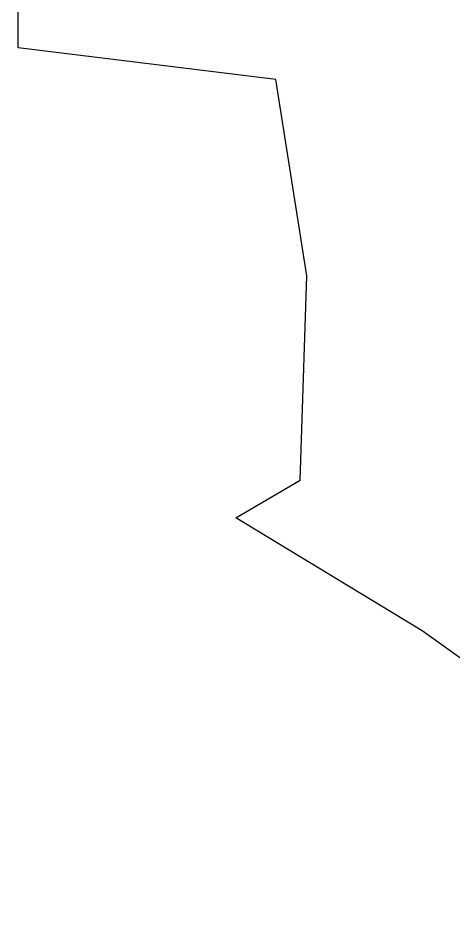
# Model space of a CAD drawing. Header units: metres. Extents: x 261354 to 266452, y 2168453 to 2172813.
# Drawn here: x 262294 to 262443.6, y 2168825.7 to 2169136.3 of the extents above; entities that cross this region are included whole.
import ezdxf

# ---------------------------------------------------------------- set-up
doc = ezdxf.new("R2010")
doc.units = ezdxf.units.M
doc.layers.add('village', color=3, linetype='Continuous')

msp = doc.modelspace()

# ---------------------------------------------------------------- linework, layer by layer
at = {"layer": 'village', "color": 3}
for p, q in [((262294.02, 2169126.07), (262294.17, 2169201.96)), ((262382.56, 2169115.3), (262294.02, 2169126.07)), ((262393.11, 2169047.88), (262382.56, 2169115.3)), ((262390.89, 2168977.67), (262393.11, 2169047.88)), ((262368.78, 2168964.8), (262390.89, 2168977.67)), ((262432.74, 2168925.93), (262368.78, 2168964.8)), ((262572.43, 2168825.71), (262432.74, 2168925.93))]:
    msp.add_line(p, q, dxfattribs=at)

doc.saveas('drawing.dxf')
